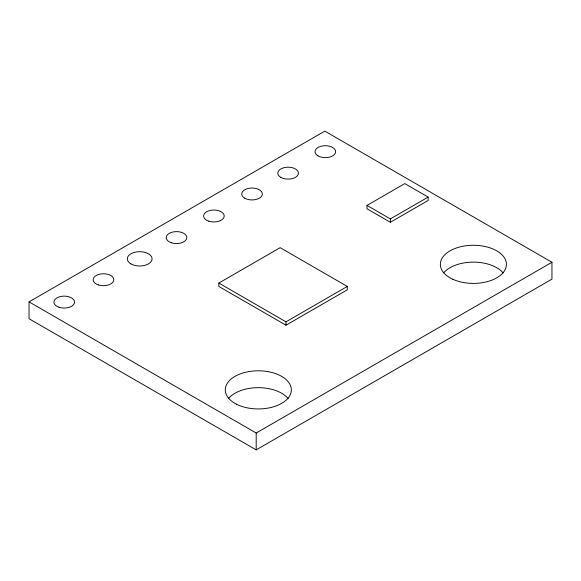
<?xml version="1.0" encoding="UTF-8"?>
<svg xmlns="http://www.w3.org/2000/svg" width="581" height="581" viewBox="0 0 581 581"><rect width="100%" height="100%" fill="white"/><g stroke="black" fill="none" stroke-linecap="round" stroke-linejoin="round"><path stroke-width="0.87" d="M29.05 301.88L324.808 131.124L551.95 262.263L551.95 279.12L256.192 449.876L29.05 318.737L29.05 301.88L256.192 433.019L551.95 262.263M218.834 283.07L280.151 247.673L347.3 286.44L347.3 289.81L285.99 325.207L218.834 286.44L218.834 283.07L285.99 321.838L347.3 286.44M367.003 205.42L404.797 183.603L428.153 197.09L428.153 200.46L390.359 222.276L367.003 208.79L367.003 205.42L390.359 218.906L428.153 197.09M390.359 218.906L390.359 222.276M285.99 321.838L285.99 325.207M256.192 433.019L256.192 449.876M228.689 398.29A33.03 19.071 0 0 1 258.632 387.658A33.03 19.071 0 0 1 288.205 398.624M443.623 272.925A33.03 19.071 0 0 1 473.384 262.125A33.03 19.071 0 0 1 503.153 272.925M236.518 404.209A33.03 19.071 0 0 0 290.703 393.606A33.03 19.071 0 0 0 247.702 371.811A33.03 19.071 0 0 0 236.518 404.209M452.795 279.25A33.03 19.071 0 0 0 506.051 267.18A33.03 19.071 0 0 0 461.314 246.584A33.03 19.071 0 0 0 452.795 279.25M59.059 307.255A10.32 5.963 0 0 0 74.542 302.091A10.32 5.963 0 0 0 59.059 296.927A10.32 5.963 0 0 0 59.059 307.255M98.327 284.908A10.32 5.963 0 0 0 113.811 279.744A10.32 5.963 0 0 0 98.327 274.581A10.32 5.963 0 0 0 98.327 284.908M130.936 263.897A12.39 7.154 0 0 0 151.663 260.695A12.39 7.154 0 0 0 136.491 251.936A12.39 7.154 0 0 0 130.936 263.897M171.359 242.742A10.32 5.963 0 0 0 186.842 237.585A10.32 5.963 0 0 0 171.359 232.422A10.32 5.963 0 0 0 171.359 242.742M208.739 221.165A10.32 5.963 0 0 0 224.215 216.001A10.32 5.963 0 0 0 208.739 210.838A10.32 5.963 0 0 0 208.739 221.165M244.739 198.194A10.32 5.963 0 0 0 262.009 195.521A10.32 5.963 0 0 0 249.365 188.222A10.32 5.963 0 0 0 244.739 198.194M280.819 177.365A10.32 5.963 0 0 0 298.089 174.692A10.32 5.963 0 0 0 285.445 167.393A10.32 5.963 0 0 0 280.819 177.365M318.032 155.875A10.32 5.963 0 0 0 335.302 153.21A10.32 5.963 0 0 0 322.658 145.911A10.32 5.963 0 0 0 318.032 155.875"/></g></svg>
